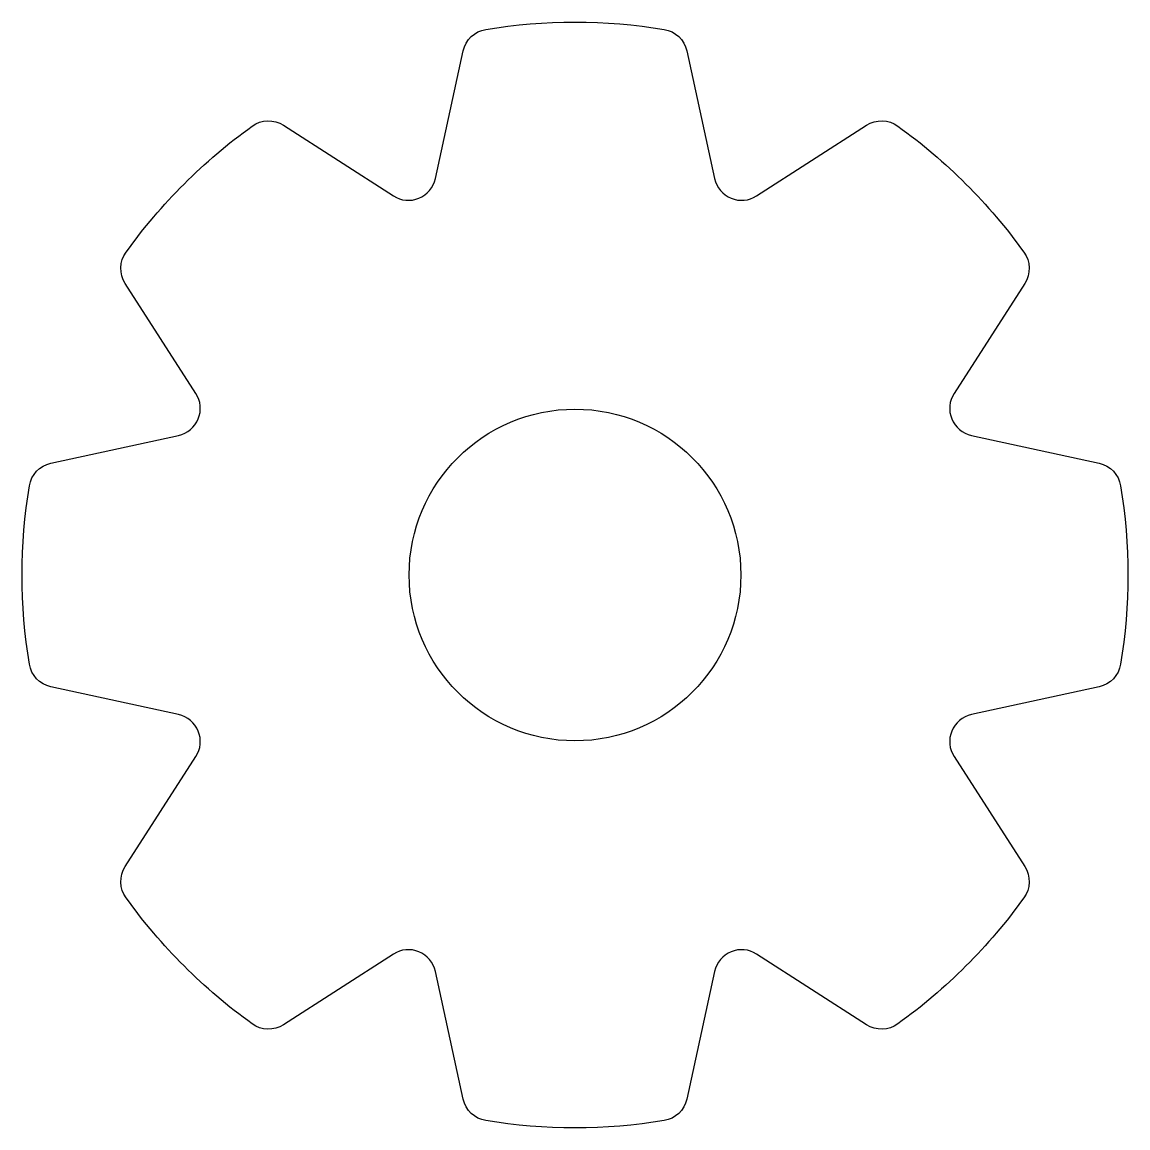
# Model space of a CAD drawing. Header units: inches. Extents: x 0 to 1, y 0 to 1.
import ezdxf

# ---------------------------------------------------------------- set-up
doc = ezdxf.new("R2010")
doc.units = ezdxf.units.IN
doc.header["$MEASUREMENT"] = 0

msp = doc.modelspace()

# ---------------------------------------------------------------- linework, layer by layer
msp.add_lwpolyline([(0.1572, 0.6642), (0.0933, 0.7637, -0.30773), (0.094, 0.7919, -0.08124), (0.2081, 0.906, -0.30773), (0.2363, 0.9067), (0.3358, 0.8428, 0.52288), (0.3737, 0.8585), (0.3989, 0.9741, -0.30773), (0.4193, 0.9934, -0.08124), (0.5807, 0.9934, -0.30773), (0.6011, 0.9741), (0.6263, 0.8585, 0.52288), (0.6642, 0.8428), (0.7637, 0.9067, -0.30773), (0.7919, 0.906, -0.08124), (0.906, 0.7919, -0.30773), (0.9067, 0.7637), (0.8428, 0.6642, 0.52288), (0.8585, 0.6263), (0.9741, 0.6011, -0.30773), (0.9934, 0.5807, -0.08124), (0.9934, 0.4193, -0.30773), (0.9741, 0.3989), (0.8585, 0.3737, 0.52288), (0.8428, 0.3358), (0.9067, 0.2363, -0.30773), (0.906, 0.2081, -0.08124), (0.7919, 0.094, -0.30773), (0.7637, 0.0933), (0.6642, 0.1572, 0.52288), (0.6263, 0.1415), (0.6011, 0.0259, -0.30773), (0.5807, 0.0066, -0.08124), (0.4193, 0.0066, -0.30773), (0.3989, 0.0259), (0.3737, 0.1415, 0.52288), (0.3358, 0.1572), (0.2363, 0.0933, -0.30773), (0.2081, 0.094, -0.08124), (0.094, 0.2081, -0.30773), (0.0933, 0.2363), (0.1572, 0.3358, 0.52288), (0.1415, 0.3737), (0.0259, 0.3989, -0.30773), (0.0066, 0.4193, -0.08124), (0.0066, 0.5807, -0.30773), (0.0259, 0.6011), (0.1415, 0.6263, 0.52288)], format="xyb", close=True)
msp.add_circle((0.5, 0.5), 0.15)

doc.saveas('drawing.dxf')
